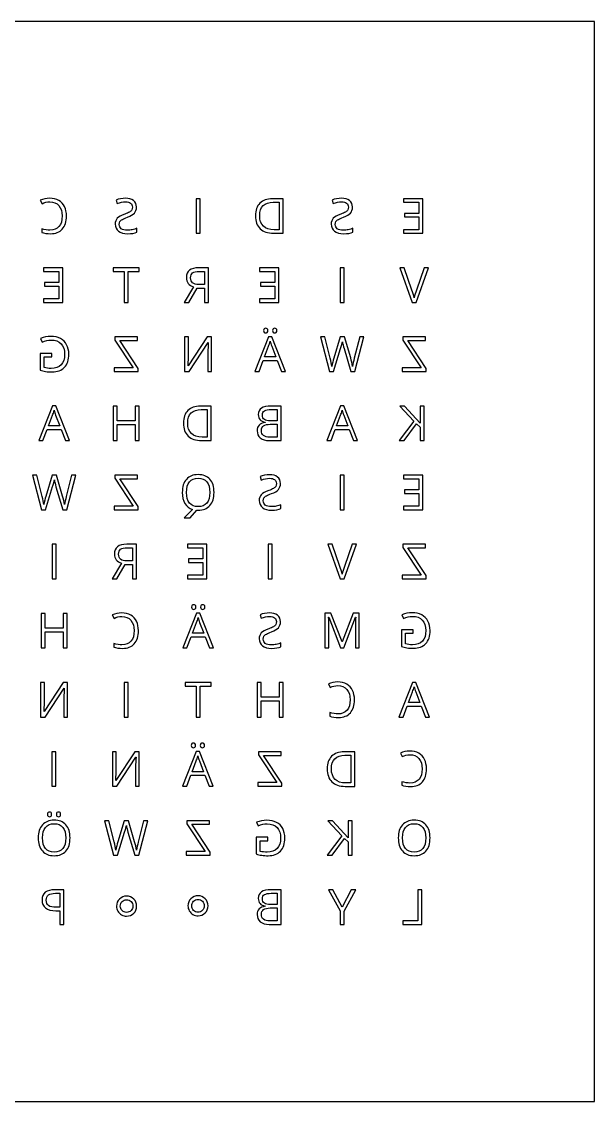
# Model space of a CAD drawing. Header units: millimetres. Extents: x 0 to 250, y 0 to 250.
# Drawn here: x 117.5 to 250, y 0 to 250 of the extents above; entities that cross this region are included whole.
import ezdxf

# ---------------------------------------------------------------- set-up
doc = ezdxf.new("R2010")
doc.units = ezdxf.units.MM
doc.layers.get('0').update_dxf_attribs({"linetype": 'CONTINUOUS'})

msp = doc.modelspace()

# ---------------------------------------------------------------- linework, layer by layer
at = {"color": 7}
for points in [[(250, 250), (0, 250), (0, 0), (250, 0)], [(124.010439, 208.271808)], [(158.781975, 200.995002), (158.781975, 208.988009), (157.852557, 208.988009), (157.852557, 200.995002)], [(205.858906, 200.995002), (210.314654, 200.995002), (210.314654, 208.988009), (205.858906, 208.988009), (205.858906, 208.162464), (209.385233, 208.162464), (209.385233, 205.587428), (206.072126, 205.587428), (206.072126, 204.767352), (209.385233, 204.767352), (209.385233, 201.826011), (205.858906, 201.826011)], [(171.582154, 205.068046)], [(172.566245, 205.035243)], [(139.123227, 203.121731)], [(189.103233, 203.121731)], [(122.558905, 184.995), (127.01465, 184.995), (127.01465, 192.988007), (122.558905, 192.988007), (122.558905, 192.162464), (126.085232, 192.162464), (126.085232, 189.587426), (122.772125, 189.587426), (122.772125, 188.76735), (126.085232, 188.76735), (126.085232, 185.826011), (122.558905, 185.826011)], [(141.198018, 184.995), (142.127438, 184.995), (142.127438, 192.162464), (144.658739, 192.162464), (144.658739, 192.988007), (138.666717, 192.988007), (138.666717, 192.162464), (141.198018, 192.162464)], [(172.538909, 184.995), (176.994653, 184.995), (176.994653, 192.988007), (172.538909, 192.988007), (172.538909, 192.162464), (176.065236, 192.162464), (176.065236, 189.587426), (172.752128, 189.587426), (172.752128, 188.76735), (176.065236, 188.76735), (176.065236, 185.826011), (172.538909, 185.826011)], [(192.101978, 184.995), (192.101978, 192.988007), (191.172558, 192.988007), (191.172558, 184.995)], [(174.449684, 178.458678)], [(176.532678, 178.458678)], [(138.91274, 168.995003), (144.40725, 168.995003), (144.40725, 169.722136), (140.164722, 176.151532), (144.276038, 176.151532), (144.276038, 176.98801), (139.033017, 176.98801), (139.033017, 176.260874), (143.275545, 169.836946), (138.91274, 169.836946)], [(172.399497, 168.995003), (173.394521, 171.537238), (176.598284, 171.537238), (177.582375, 168.995003), (178.522731, 168.995003), (175.362703, 177.020813), (174.580897, 177.020813), (171.437274, 168.995003)], [(205.552746, 168.995003), (211.047253, 168.995003), (211.047253, 169.722136), (206.804728, 176.151532), (210.916041, 176.151532), (210.916041, 176.98801), (205.673023, 176.98801), (205.673023, 176.260874), (209.915548, 169.836946), (205.552746, 169.836946)], [(122.419491, 152.994998), (123.414517, 155.537233), (126.61828, 155.537233), (127.602372, 152.994998), (128.542725, 152.994998), (125.3827, 161.020808), (124.600893, 161.020808), (121.45727, 152.994998)], [(138.622979, 152.994998), (139.5524, 152.994998), (139.5524, 156.756412), (143.762121, 156.756412), (143.762121, 152.994998), (144.691542, 152.994998), (144.691542, 160.988005), (143.762121, 160.988005), (143.762121, 157.587423), (139.5524, 157.587423), (139.5524, 160.988005), (138.622979, 160.988005)], [(189.059495, 152.994998), (190.054521, 155.537233), (193.258284, 155.537233), (194.242375, 152.994998), (195.182728, 152.994998), (192.022704, 161.020808), (191.240897, 161.020808), (188.097274, 152.994998)], [(204.863883, 152.994998), (205.957316, 152.994998), (208.87132, 156.871223), (209.707797, 156.127688), (209.707797, 152.994998), (210.637215, 152.994998), (210.637215, 160.988005), (209.707797, 160.988005), (209.707797, 157.024303), (206.083061, 160.988005), (204.984159, 160.988005), (208.198858, 157.516348)], [(154.922151, 157.068041)], [(155.906242, 157.035238)], [(138.91274, 136.995), (144.40725, 136.995), (144.40725, 137.722136), (140.164722, 144.15153), (144.276038, 144.15153), (144.276038, 144.988007), (139.033017, 144.988007), (139.033017, 144.260874), (143.275545, 137.836947), (138.91274, 137.836947)], [(192.101978, 136.995), (192.101978, 144.988007), (191.172558, 144.988007), (191.172558, 136.995)], [(205.858906, 136.995), (210.314654, 136.995), (210.314654, 144.988007), (205.858906, 144.988007), (205.858906, 144.162465), (209.385233, 144.162465), (209.385233, 141.587426), (206.072126, 141.587426), (206.072126, 140.76735), (209.385233, 140.76735), (209.385233, 137.826012), (205.858906, 137.826012)], [(154.643325, 141.002443)], [(161.012582, 141.002438)], [(172.443233, 139.121732)], [(125.461974, 120.995009), (125.461974, 128.988016), (124.532554, 128.988016), (124.532554, 120.995009)], [(155.878908, 120.995009), (160.334653, 120.995009), (160.334653, 128.988016), (155.878908, 128.988016), (155.878908, 128.162473), (159.405233, 128.162473), (159.405233, 125.587434), (156.092128, 125.587434), (156.092128, 124.767358), (159.405233, 124.767358), (159.405233, 121.82602), (155.878908, 121.82602)], [(175.441978, 120.995009), (175.441978, 128.988016), (174.512557, 128.988016), (174.512557, 120.995009)], [(205.552746, 120.995009), (211.047253, 120.995009), (211.047253, 121.722142), (206.804728, 128.151538), (210.916041, 128.151538), (210.916041, 128.988016), (205.673023, 128.988016), (205.673023, 128.260882), (209.915548, 121.836953), (205.552746, 121.836953)], [(121.960905, 104.99181), (122.890322, 104.99181), (122.890322, 108.753013), (127.100047, 108.753013), (127.100047, 104.99181), (128.029467, 104.99181), (128.029467, 112.984365), (127.100047, 112.984365), (127.100047, 109.583977), (122.890322, 109.583977), (122.890322, 112.984365), (121.960905, 112.984365)], [(155.737414, 104.99181), (156.732441, 107.533903), (159.936204, 107.533903), (160.920295, 104.99181), (161.860648, 104.99181), (158.700623, 113.017165), (157.918817, 113.017165), (154.775194, 104.99181)], [(157.787605, 114.454951)], [(159.870598, 114.454951)], [(140.668362, 112.268206)], [(172.441153, 107.11842)], [(142.121969, 88.995009), (142.121969, 96.988013), (141.192552, 96.988013), (141.192552, 88.995009)], [(157.858023, 88.995009), (158.787444, 88.995009), (158.787444, 96.162471), (161.318744, 96.162471), (161.318744, 96.988013), (155.326723, 96.988013), (155.326723, 96.162471), (157.858023, 96.162471)], [(171.942988, 88.995009), (172.872405, 88.995009), (172.872405, 92.756424), (177.08213, 92.756424), (177.08213, 88.995009), (178.011548, 88.995009), (178.011548, 96.988013), (177.08213, 96.988013), (177.08213, 93.587432), (172.872405, 93.587432), (172.872405, 96.988013), (171.942988, 96.988013)], [(190.650442, 96.271815)], [(205.719495, 88.995009), (206.714521, 91.537242), (209.918284, 91.537242), (210.902375, 88.995009), (211.842728, 88.995009), (208.682701, 97.020816), (207.900897, 97.020816), (204.757271, 88.995009)], [(125.389021, 72.961196), (125.389021, 80.953748), (124.459603, 80.953748), (124.459603, 72.961196)], [(155.666543, 72.961196), (156.66157, 75.503286), (159.865333, 75.503286), (160.849424, 72.961196), (161.789779, 72.961196), (158.629752, 80.986551), (157.847948, 80.986551), (154.704322, 72.961196)], [(157.716733, 82.424336)], [(159.799729, 82.424336)], [(172.159795, 72.961196), (177.654305, 72.961196), (177.654305, 73.688287), (173.41178, 80.117318), (177.523092, 80.117318), (177.523092, 80.953748), (172.280072, 80.953748), (172.280072, 80.226654), (176.5226, 73.803092), (172.159795, 73.803092)], [(207.310442, 80.271816)], [(188.172929, 77.011633)], [(189.157017, 76.978833)], [(124.42321, 66.458674)], [(126.506203, 66.458674)], [(155.572746, 56.994999), (161.067255, 56.994999), (161.067255, 57.722132), (156.824728, 64.151528), (160.936043, 64.151528), (160.936043, 64.988006), (155.693023, 64.988006), (155.693023, 64.260873), (159.93555, 57.836943), (155.572746, 57.836943)], [(188.203882, 56.994999), (189.297318, 56.994999), (192.21132, 60.871224), (193.047797, 60.12769), (193.047797, 56.994999), (193.977218, 56.994999), (193.977218, 64.988006), (193.047797, 64.988006), (193.047797, 61.024304), (189.423061, 64.988006), (188.324159, 64.988006), (191.538857, 61.51635)], [(121.323322, 61.002436)], [(127.692579, 61.002436)], [(204.623326, 61.002436)], [(210.992582, 61.002436)], [(191.642735, 44.991494), (189.510538, 48.987998), (188.504576, 48.987998), (191.172558, 44.094876), (191.172558, 40.994991), (192.112911, 40.994991), (192.112911, 44.051141), (194.775423, 48.987998), (193.758529, 48.987998)], [(210.1069, 40.994991), (210.1069, 48.987998), (209.177483, 48.987998), (209.177483, 41.836935), (205.651156, 41.836935), (205.651156, 40.994991)], [(122.203538, 46.658982)], [(143.228364, 45.211687)], [(144.085007, 45.211687)], [(159.747889, 45.280003)], [(160.604532, 45.280003)]]:
    msp.add_lwpolyline(points, close=True, dxfattribs=at)
for points in [[(121.801702, 208.643577), (122.195339, 207.845369)], [(139.325511, 208.665445), (139.615272, 207.856304)], [(175.74814, 200.995002), (177.962343, 200.995002), (177.962343, 208.988009), (175.51305, 208.988009)], [(175.682534, 208.184335), (177.032925, 208.184335), (177.032925, 201.798677), (175.90122, 201.798677)], [(189.305517, 208.665445), (189.595278, 207.856304)], [(122.113331, 202.011896), (122.113331, 201.197287)], [(144.153025, 201.251958), (144.153025, 202.148575)], [(194.133031, 201.251958), (194.133031, 202.148575)], [(159.7524, 188.319042), (159.7524, 184.995), (160.681818, 184.995), (160.681818, 192.988007), (158.489483, 192.988007)], [(205.968251, 192.988007), (204.967758, 192.988007), (207.848959, 184.995), (208.767445, 184.995), (211.632242, 192.988007), (210.64815, 192.988007), (208.81118, 187.816061)], [(207.794286, 187.848864), (205.968251, 192.988007)], [(158.544154, 192.1734), (159.7524, 192.1734), (159.7524, 189.117248)], [(157.221097, 188.586933), (155.05063, 184.995), (156.149532, 184.995), (158.084912, 188.319042), (159.7524, 188.319042)], [(159.7524, 189.117248), (158.478548, 189.117248)], [(121.864572, 176.632642), (122.225406, 175.812566)], [(156.067525, 172.40105), (156.067525, 176.98801), (155.198244, 176.98801), (155.198244, 168.995003)], [(155.198244, 168.995003), (156.258876, 168.995003), (160.627147, 175.703222), (160.670886, 175.703222)], [(160.583409, 173.538224), (160.583409, 168.995003), (161.441754, 168.995003), (161.441754, 176.98801), (160.39206, 176.98801), (156.034721, 170.307124), (155.990983, 170.307124)], [(188.851744, 172.062087), (187.594293, 176.98801), (186.610202, 176.98801), (188.747866, 168.995003)], [(193.608182, 172.127693), (192.175784, 176.98801), (191.191692, 176.98801), (189.688219, 172.083955)], [(192.066439, 174.314562), (193.630053, 168.995003), (194.548538, 168.995003), (196.675267, 176.98801), (195.691175, 176.98801), (194.428258, 172.051152)], [(124.461482, 173.182857), (121.744296, 173.182857), (121.744296, 169.295696)], [(122.673716, 169.891617), (122.673716, 172.351845), (124.461482, 172.351845), (124.461482, 173.182857)], [(173.684282, 172.373716), (174.6137, 174.850343)], [(175.3299, 174.850343), (176.270253, 172.373716), (173.684282, 172.373716)], [(188.747866, 168.995003), (189.666351, 168.995003), (191.279166, 174.347365)], [(159.088138, 152.994998), (161.302343, 152.994998), (161.302343, 160.988005), (158.85305, 160.988005)], [(159.022531, 160.18433), (160.372922, 160.18433), (160.372922, 153.798672), (159.241217, 153.798672)], [(174.720311, 152.994998), (177.508569, 152.994998), (177.508569, 160.988005)], [(175.212356, 160.18433), (176.579149, 160.18433), (176.579149, 157.565553)], [(177.508569, 160.988005), (175.250626, 160.988005)], [(123.704279, 156.373711), (124.633696, 158.850341)], [(125.349897, 158.850341), (126.29025, 156.373711), (123.704279, 156.373711)], [(176.579149, 157.565553), (175.048341, 157.565553)], [(190.344279, 156.373711), (191.2737, 158.850341)], [(191.989901, 158.850341), (192.930253, 156.373711), (190.344279, 156.373711)], [(173.79089, 157.237523), (173.79089, 157.182852)], [(176.579149, 156.77828), (176.579149, 153.787737), (174.911663, 153.787737)], [(174.988201, 156.77828), (176.579149, 156.77828)], [(122.21174, 140.062085), (120.954289, 144.988007), (119.970198, 144.988007), (122.107862, 136.995)], [(126.968179, 140.127691), (125.53578, 144.988007), (124.551689, 144.988007), (123.048218, 140.083953)], [(125.426436, 142.31456), (126.990049, 136.995), (127.908534, 136.995), (130.035263, 144.988007), (129.051172, 144.988007), (127.788255, 140.05115)], [(172.64552, 144.665446), (172.935278, 143.856302)], [(122.107862, 136.995), (123.026347, 136.995), (124.639163, 142.347363)], [(177.473033, 137.251959), (177.473033, 138.148576)], [(157.005144, 137.071542), (155.102568, 135.092424), (156.452962, 135.092424), (158.011103, 136.896591), (158.3118, 136.885664)], [(143.092395, 124.319051), (143.092395, 120.995009), (144.021813, 120.995009), (144.021813, 128.988016), (141.829478, 128.988016)], [(141.884149, 128.173406), (143.092395, 128.173406), (143.092395, 125.117257)], [(189.308251, 128.988016), (188.307758, 128.988016), (191.188959, 120.995009), (192.107444, 120.995009), (194.972242, 128.988016), (193.98815, 128.988016), (192.15118, 123.81607)], [(191.134288, 123.848873), (189.308251, 128.988016)], [(143.092395, 125.117257), (141.818543, 125.117257)], [(140.561092, 124.586942), (138.390625, 120.995009), (139.489527, 120.995009), (141.424906, 124.319051), (143.092395, 124.319051)], [(138.459625, 112.639951), (138.853262, 111.841791)], [(172.64344, 112.661819), (172.933199, 111.852726)], [(194.720414, 110.116691), (194.720414, 105.032508), (195.578759, 105.032508), (195.578759, 113.025063), (194.179164, 113.025063), (191.647863, 106.432024), (191.604127, 106.432024), (189.050954, 113.025063), (187.662291, 113.025063), (187.662291, 105.032508), (188.591709, 105.032508), (188.591709, 110.182292)], [(205.463756, 112.65912), (205.82459, 111.839092)], [(157.022202, 108.370333), (157.95162, 110.84682)], [(158.66782, 110.84682), (159.608173, 108.370333), (157.022202, 108.370333)], [(188.515173, 112.106628), (188.558908, 112.106628), (191.292496, 105.032508), (192.0415, 105.032508)], [(192.0415, 105.032508), (194.753219, 112.117563), (194.796955, 112.117563)], [(208.060663, 109.20953), (205.343477, 109.20953), (205.343477, 105.32259)], [(206.272895, 105.918476), (206.272895, 108.378567), (208.060663, 108.378567), (208.060663, 109.20953)], [(138.771254, 106.008649), (138.771254, 105.194087)], [(177.470954, 105.248752), (177.470954, 106.145319)], [(122.747521, 92.401057), (122.747521, 96.988013), (121.878241, 96.988013), (121.878241, 88.995009)], [(121.878241, 88.995009), (122.938873, 88.995009), (127.307144, 95.703229), (127.350882, 95.703229)], [(127.263406, 93.538228), (127.263406, 88.995009), (128.121754, 88.995009), (128.121754, 96.988013), (127.072057, 96.988013), (122.714718, 90.307128), (122.670983, 90.307128)], [(188.441706, 96.643582), (188.835342, 95.845376)], [(207.00428, 92.37372), (207.9337, 94.850349)], [(208.649898, 94.850349), (209.590254, 92.37372), (207.00428, 92.37372)], [(188.753335, 90.011901), (188.753335, 89.197294)], [(139.334573, 76.367053), (139.334573, 80.953748), (138.465293, 80.953748), (138.465293, 72.961196)], [(143.850455, 77.504158), (143.850455, 72.961196), (144.708806, 72.961196), (144.708806, 80.953748), (143.659106, 80.953748), (139.30177, 74.273243), (139.258032, 74.273243)], [(192.33891, 72.93882), (194.553115, 72.93882), (194.553115, 80.931372), (192.103825, 80.931372)], [(192.273309, 80.127745), (193.6237, 80.127745), (193.6237, 73.742449), (192.491995, 73.742449)], [(205.101703, 80.643582), (205.49534, 79.845376)], [(138.465293, 72.961196), (139.525923, 72.961196), (143.894196, 79.669034), (143.937932, 79.669034)], [(156.951331, 76.339716), (157.880749, 78.816205)], [(158.596949, 78.816205), (159.537305, 76.339716), (156.951331, 76.339716)], [(205.413332, 74.011901), (205.413332, 73.197294)], [(138.871738, 60.062083), (137.614287, 64.988006), (136.630196, 64.988006), (138.76786, 56.994999)], [(143.628176, 60.12769), (142.195778, 64.988006), (141.211686, 64.988006), (139.708213, 60.083951)], [(142.086433, 62.314558), (143.650047, 56.994999), (144.568532, 56.994999), (146.695261, 64.988006), (145.711169, 64.988006), (144.448252, 60.051148)], [(171.844578, 64.632639), (172.205412, 63.812563)], [(138.76786, 56.994999), (139.686345, 56.994999), (141.29916, 62.347361)], [(174.441485, 61.182853), (171.724299, 61.182853), (171.724299, 57.295693)], [(172.653719, 57.891616), (172.653719, 60.351842), (174.441485, 60.351842), (174.441485, 61.182853)], [(125.401835, 44.138614), (126.342188, 44.138614), (126.342188, 40.994991), (127.271608, 40.994991), (127.271608, 48.987998), (125.19955, 48.987998)], [(125.303426, 48.184324), (126.342188, 48.184324), (126.342188, 44.936823)], [(174.720311, 40.994991), (177.508569, 40.994991), (177.508569, 48.987998)], [(175.212356, 48.184324), (176.579149, 48.184324), (176.579149, 45.565547)], [(177.508569, 48.987998), (175.250626, 48.987998)], [(173.79089, 45.237516), (173.79089, 45.182845)], [(176.579149, 45.565547), (175.048341, 45.565547)], [(126.342188, 44.936823), (125.50571, 44.936823)], [(176.579149, 44.778274), (176.579149, 41.787731), (174.911663, 41.787731)], [(174.988201, 44.778274), (176.579149, 44.778274)]]:
    msp.add_lwpolyline(points, dxfattribs=at)
for points in [[(123.999506, 209.10282), (123.161205, 209.10282), (122.428604, 208.949739), (121.801702, 208.643577)], [(122.195339, 207.845369), (122.800372, 208.129662), (123.405405, 208.271808), (124.010439, 208.271808)], [(126.055162, 208.599839), (125.471996, 208.935159), (124.786777, 209.10282), (123.999506, 209.10282)], [(124.010439, 208.271808), (124.88883, 208.271808), (125.583162, 207.978403), (126.093432, 207.391593)], [(127.389152, 207.16744), (127.079346, 207.787052), (126.634683, 208.264518), (126.055162, 208.599839)], [(141.517849, 209.10282), (140.723286, 209.10282), (139.992507, 208.957028), (139.325511, 208.665445)], [(139.615272, 207.856304), (140.274978, 208.133307), (140.916459, 208.271808), (141.539717, 208.271808)], [(143.354819, 208.556101), (142.891931, 208.92058), (142.279607, 209.10282), (141.517849, 209.10282)], [(141.539717, 208.271808), (142.031762, 208.271808), (142.416287, 208.16611), (142.693289, 207.954713)], [(142.693289, 207.954713), (142.970294, 207.743315), (143.108796, 207.449909), (143.108796, 207.074497)], [(144.049149, 207.085433), (144.049149, 207.7014), (143.817706, 208.191623), (143.354819, 208.556101)], [(172.61545, 207.954713), (171.926586, 207.265849), (171.582154, 206.303627), (171.582154, 205.068046)], [(175.51305, 208.988009), (174.270181, 208.988009), (173.304314, 208.643577), (172.61545, 207.954713)], [(173.353518, 207.391593), (173.874721, 207.920087), (174.65106, 208.184335), (175.682534, 208.184335)], [(191.497855, 209.10282), (190.703292, 209.10282), (189.972513, 208.957028), (189.305517, 208.665445)], [(189.595278, 207.856304), (190.254983, 208.133307), (190.896465, 208.271808), (191.519723, 208.271808)], [(193.334825, 208.556101), (192.871937, 208.92058), (192.259613, 209.10282), (191.497855, 209.10282)], [(191.519723, 208.271808), (192.011768, 208.271808), (192.396293, 208.16611), (192.673295, 207.954713)], [(192.673295, 207.954713), (192.9503, 207.743315), (193.088802, 207.449909), (193.088802, 207.074497)], [(194.029155, 207.085433), (194.029155, 207.7014), (193.797712, 208.191623), (193.334825, 208.556101)], [(126.093432, 207.391593), (126.600056, 206.808428), (126.853368, 206.008399), (126.853368, 204.991504)], [(126.89164, 201.957223), (127.529476, 202.671601), (127.848394, 203.686674), (127.848394, 205.002439)], [(127.848394, 205.002439), (127.848394, 205.82616), (127.695314, 206.547827), (127.389152, 207.16744)], [(141.326497, 205.417944), (140.488196, 205.119072), (139.912321, 204.798331), (139.598871, 204.45572)], [(142.4418, 205.904523), (142.197601, 205.758731), (141.825833, 205.596538), (141.326497, 205.417944)], [(141.977091, 204.712678), (142.720627, 204.978747), (143.252765, 205.294021), (143.573505, 205.6585)], [(142.955714, 206.3911), (142.85366, 206.21615), (142.682356, 206.053958), (142.4418, 205.904523)], [(143.108796, 207.074497), (143.108796, 206.797495), (143.057769, 206.569695), (142.955714, 206.3911)], [(143.573505, 205.6585), (143.890601, 206.022978), (144.049149, 206.498622), (144.049149, 207.085433)], [(171.582154, 205.068046), (171.582154, 203.748634), (171.941165, 202.739029), (172.659186, 202.039231)], [(172.566245, 205.035243), (172.566245, 206.07765), (172.82867, 206.8631), (173.353518, 207.391593)], [(173.402723, 202.613284), (172.845071, 203.160001), (172.566245, 203.967321), (172.566245, 205.035243)], [(191.306503, 205.417944), (190.468202, 205.119072), (189.892327, 204.798331), (189.578877, 204.45572)], [(192.421806, 205.904523), (192.177607, 205.758731), (191.805839, 205.596538), (191.306503, 205.417944)], [(191.957097, 204.712678), (192.700633, 204.978747), (193.232771, 205.294021), (193.553511, 205.6585)], [(192.93572, 206.3911), (192.833666, 206.21615), (192.662362, 206.053958), (192.421806, 205.904523)], [(193.088802, 207.074497), (193.088802, 206.797495), (193.037775, 206.569695), (192.93572, 206.3911)], [(193.553511, 205.6585), (193.870607, 206.022978), (194.029155, 206.498622), (194.029155, 207.085433)], [(126.120768, 202.564079), (125.628723, 201.995493), (124.928925, 201.7112), (124.021374, 201.7112)], [(126.853368, 204.991504), (126.853368, 203.945453), (126.609168, 203.136311), (126.120768, 202.564079)], [(139.598871, 204.45572), (139.281775, 204.113111), (139.123227, 203.668448), (139.123227, 203.121731)], [(139.123227, 203.121731), (139.123227, 202.418288), (139.378361, 201.869749), (139.888629, 201.476113)], [(140.06358, 203.034257), (140.06358, 203.31126), (140.120074, 203.537236), (140.233061, 203.712186)], [(140.533758, 202.050166), (140.220306, 202.287077), (140.06358, 202.615108), (140.06358, 203.034257)], [(140.233061, 203.712186), (140.342405, 203.890781), (140.528289, 204.054796), (140.790713, 204.204231)], [(140.790713, 204.204231), (141.049493, 204.353668), (141.444953, 204.52315), (141.977091, 204.712678)], [(175.90122, 201.798677), (174.793207, 201.798677), (173.960375, 202.070212), (173.402723, 202.613284)], [(189.578877, 204.45572), (189.261781, 204.113111), (189.103233, 203.668448), (189.103233, 203.121731)], [(189.103233, 203.121731), (189.103233, 202.418288), (189.358367, 201.869749), (189.868635, 201.476113)], [(190.043586, 203.034257), (190.043586, 203.31126), (190.10008, 203.537236), (190.213067, 203.712186)], [(190.513764, 202.050166), (190.200312, 202.287077), (190.043586, 202.615108), (190.043586, 203.034257)], [(190.213067, 203.712186), (190.322411, 203.890781), (190.508295, 204.054796), (190.770719, 204.204231)], [(190.770719, 204.204231), (191.029499, 204.353668), (191.424959, 204.52315), (191.957097, 204.712678)], [(124.021374, 201.7112), (123.463722, 201.7112), (122.827708, 201.811432), (122.113331, 202.011896)], [(122.113331, 201.197287), (122.667337, 200.989534), (123.350733, 200.885658), (124.163521, 200.885658)], [(124.163521, 200.885658), (125.340785, 200.885658), (126.250158, 201.242846), (126.89164, 201.957223)], [(139.888629, 201.476113), (140.3989, 201.082476), (141.091408, 200.885658), (141.966156, 200.885658)], [(141.933353, 201.700268), (141.31374, 201.700268), (140.847208, 201.8169), (140.533758, 202.050166)], [(143.08146, 201.820544), (142.695113, 201.74036), (142.312411, 201.700268), (141.933353, 201.700268)], [(141.966156, 200.885658), (142.9138, 200.885658), (143.642756, 201.007758), (144.153025, 201.251958)], [(144.153025, 202.148575), (143.824994, 202.010073), (143.467806, 201.900729), (143.08146, 201.820544)], [(172.659186, 202.039231), (173.373564, 201.343078), (174.403216, 200.995002), (175.74814, 200.995002)], [(189.868635, 201.476113), (190.378906, 201.082476), (191.071414, 200.885658), (191.946162, 200.885658)], [(191.913359, 201.700268), (191.293746, 201.700268), (190.827214, 201.8169), (190.513764, 202.050166)], [(193.061466, 201.820544), (192.675119, 201.74036), (192.292417, 201.700268), (191.913359, 201.700268)], [(191.946162, 200.885658), (192.893806, 200.885658), (193.622762, 201.007758), (194.133031, 201.251958)], [(194.133031, 202.148575), (193.805, 202.010073), (193.447812, 201.900729), (193.061466, 201.820544)], [(158.489483, 192.988007), (157.509036, 192.988007), (156.785546, 192.800301), (156.319014, 192.424889)], [(156.319014, 192.424889), (155.848837, 192.049477), (155.613748, 191.484536), (155.613748, 190.730066)], [(155.613748, 190.730066), (155.613748, 189.673078), (156.149531, 188.958701), (157.221097, 188.586933)], [(156.575972, 190.680861), (156.575972, 191.209354), (156.732698, 191.590233), (157.046149, 191.823499)], [(157.035214, 189.505418), (156.729053, 189.767842), (156.575972, 190.159657), (156.575972, 190.680861)], [(157.046149, 191.823499), (157.355955, 192.056766), (157.85529, 192.1734), (158.544154, 192.1734)], [(158.478548, 189.117248), (157.822487, 189.117248), (157.341376, 189.246638), (157.035214, 189.505418)], [(208.308202, 186.082969), (208.17699, 186.673424), (208.005684, 187.262056), (207.794286, 187.848864)], [(208.81118, 187.816061), (208.599783, 187.221962), (208.432124, 186.644265), (208.308202, 186.082969)], [(173.607741, 178.868716), (173.505687, 178.784887), (173.454661, 178.648207), (173.454661, 178.458678)], [(173.454661, 178.458678), (173.454661, 178.27644), (173.505687, 178.13976), (173.607741, 178.048639)], [(173.957639, 178.994461), (173.822782, 178.994461), (173.70615, 178.952546), (173.607741, 178.868716)], [(173.607741, 178.048639), (173.70615, 177.961165), (173.822782, 177.917427), (173.957639, 177.917427)], [(174.30754, 178.868716), (174.209131, 178.952546), (174.092497, 178.994461), (173.957639, 178.994461)], [(173.957639, 177.917427), (174.092497, 177.917427), (174.209131, 177.961165), (174.30754, 178.048639)], [(174.449684, 178.458678), (174.449684, 178.648207), (174.402303, 178.784887), (174.30754, 178.868716)], [(174.30754, 178.048639), (174.402303, 178.13976), (174.449684, 178.27644), (174.449684, 178.458678)], [(175.685267, 178.868716), (175.583212, 178.784887), (175.532185, 178.648207), (175.532185, 178.458678)], [(175.532185, 178.458678), (175.532185, 178.27644), (175.583212, 178.13976), (175.685267, 178.048639)], [(176.040632, 178.994461), (175.902131, 178.994461), (175.783677, 178.952546), (175.685267, 178.868716)], [(175.685267, 178.048639), (175.783677, 177.961165), (175.902131, 177.917427), (176.040632, 177.917427)], [(176.390533, 178.868716), (176.292124, 178.952546), (176.17549, 178.994461), (176.040632, 178.994461)], [(176.040632, 177.917427), (176.17549, 177.917427), (176.292124, 177.961165), (176.390533, 178.048639)], [(176.532678, 178.458678), (176.532678, 178.648207), (176.485296, 178.784887), (176.390533, 178.868716)], [(176.390533, 178.048639), (176.485296, 178.13976), (176.532678, 178.27644), (176.532678, 178.458678)], [(124.248262, 177.10282), (123.395383, 177.10282), (122.60082, 176.946094), (121.864572, 176.632642)], [(122.225406, 175.812566), (122.947073, 176.118728), (123.641404, 176.271809), (124.308399, 176.271809)], [(126.451532, 176.605306), (125.82463, 176.936982), (125.090207, 177.10282), (124.248262, 177.10282)], [(124.308399, 176.271809), (125.281556, 176.271809), (126.041493, 175.982049), (126.58821, 175.402528)], [(127.894866, 175.172907), (127.559545, 175.799809), (127.078434, 176.277275), (126.451532, 176.605306)], [(126.58821, 175.402528), (127.134928, 174.823008), (127.408286, 174.019333), (127.408286, 172.991505)], [(128.392378, 172.991505), (128.392378, 173.822515), (128.22654, 174.549649), (127.894866, 175.172907)], [(160.670886, 175.703222), (160.612568, 174.915949), (160.583409, 174.194283), (160.583409, 173.538224)], [(174.6137, 174.850343), (174.733977, 175.163795), (174.8579, 175.54832), (174.985468, 176.003918)], [(174.985468, 176.003918), (175.065653, 175.654019), (175.180464, 175.269494), (175.3299, 174.850343)], [(191.279166, 174.347365), (191.355707, 174.584274), (191.441359, 174.883146), (191.536124, 175.243979)], [(191.536124, 175.243979), (191.630889, 175.604813), (191.680094, 175.821678), (191.683738, 175.894574)], [(191.683738, 175.894574), (191.763923, 175.413463), (191.89149, 174.886792), (192.066439, 174.314562)], [(127.408286, 172.991505), (127.408286, 171.91265), (127.145862, 171.094397), (126.621013, 170.536746)], [(127.38095, 169.962692), (128.055235, 170.684359), (128.392378, 171.693963), (128.392378, 172.991505)], [(126.621013, 170.536746), (126.092521, 169.979094), (125.318005, 169.700268), (124.297466, 169.700268)], [(155.990983, 170.307124), (155.998268, 170.405533), (156.01467, 170.720807), (156.040188, 171.252944)], [(156.040188, 171.252944), (156.065702, 171.788727), (156.074815, 172.171429), (156.067525, 172.40105)], [(189.24538, 170.170443), (189.176128, 170.688003), (189.044916, 171.318551), (188.851744, 172.062087)], [(189.688219, 172.083955), (189.513269, 171.519013), (189.365656, 170.881176), (189.24538, 170.170443)], [(194.045557, 170.170443), (193.947148, 170.837438), (193.801356, 171.489855), (193.608182, 172.127693)], [(194.428258, 172.051152), (194.253309, 171.358644), (194.125742, 170.731741), (194.045557, 170.170443)], [(121.744296, 169.295696), (122.167091, 169.16084), (122.597175, 169.058786), (123.034549, 168.989534)], [(124.297466, 169.700268), (123.743459, 169.700268), (123.202209, 169.764051), (122.673716, 169.891617)], [(123.034549, 168.989534), (123.471923, 168.920283), (123.978547, 168.885658), (124.554422, 168.885658)], [(124.554422, 168.885658), (125.76449, 168.885658), (126.706666, 169.24467), (127.38095, 169.962692)], [(124.633696, 158.850341), (124.753974, 159.163791), (124.877897, 159.548315), (125.005465, 160.003913)], [(125.005465, 160.003913), (125.08565, 159.654014), (125.20046, 159.26949), (125.349897, 158.850341)], [(158.85305, 160.988005), (157.610179, 160.988005), (156.644311, 160.643573), (155.955447, 159.954709)], [(156.693515, 159.391591), (157.21472, 159.920084), (157.991059, 160.18433), (159.022531, 160.18433)], [(172.948947, 160.51236), (172.475125, 160.195264), (172.238215, 159.694106), (172.238215, 159.008887)], [(175.250626, 160.988005), (174.189994, 160.988005), (173.422768, 160.829456), (172.948947, 160.51236)], [(173.681549, 159.883636), (174.002289, 160.084099), (174.512558, 160.18433), (175.212356, 160.18433)], [(191.2737, 158.850341), (191.393978, 159.163791), (191.517901, 159.548315), (191.645469, 160.003913)], [(191.645469, 160.003913), (191.725653, 159.654014), (191.840464, 159.26949), (191.989901, 158.850341)], [(155.955447, 159.954709), (155.266583, 159.265845), (154.922151, 158.303622), (154.922151, 157.068041)], [(155.906242, 157.035238), (155.906242, 158.077645), (156.168667, 158.863096), (156.693515, 159.391591)], [(172.238215, 159.008887), (172.238215, 158.535066), (172.371249, 158.143252), (172.637318, 157.833446)], [(172.637318, 157.833446), (172.899742, 157.527285), (173.284266, 157.328643), (173.79089, 157.237523)], [(173.200436, 158.915947), (173.200436, 159.364255), (173.360807, 159.686818), (173.681549, 159.883636)], [(173.632344, 157.871716), (173.344405, 158.079468), (173.200436, 158.427545), (173.200436, 158.915947)], [(175.048341, 157.565553), (174.39228, 157.565553), (173.920281, 157.667607), (173.632344, 157.871716)], [(154.922151, 157.068041), (154.922151, 155.748631), (155.281163, 154.739027), (155.999185, 154.039229)], [(156.74272, 154.613282), (156.185068, 155.159999), (155.906242, 155.967318), (155.906242, 157.035238)], [(173.79089, 157.182852), (172.577178, 156.975099), (171.970322, 156.337263), (171.970322, 155.269343)], [(171.970322, 155.269343), (171.970322, 154.554964), (172.2127, 153.997312), (172.697458, 153.596388)], [(172.965348, 155.334949), (172.965348, 155.830639), (173.133008, 156.195116), (173.468329, 156.428382)], [(173.457394, 154.159506), (173.129363, 154.410996), (172.965348, 154.80281), (172.965348, 155.334949)], [(173.468329, 156.428382), (173.800004, 156.661647), (174.306628, 156.77828), (174.988201, 156.77828)], [(155.999185, 154.039229), (156.713562, 153.343075), (157.743213, 152.994998), (159.088138, 152.994998)], [(159.241217, 153.798672), (158.133204, 153.798672), (157.300372, 154.070209), (156.74272, 154.613282)], [(172.697458, 153.596388), (173.178569, 153.195461), (173.852853, 152.994998), (174.720311, 152.994998)], [(174.911663, 153.787737), (174.266536, 153.787737), (173.78178, 153.91166), (173.457394, 154.159506)], [(158.300864, 145.113759), (157.152758, 145.113759), (156.256142, 144.74928), (155.611015, 144.020323)], [(161.034452, 144.036725), (160.39297, 144.754747), (159.481774, 145.113759), (158.300864, 145.113759)], [(174.837855, 145.102818), (174.043291, 145.102818), (173.312513, 144.957027), (172.64552, 144.665446)], [(176.674825, 144.556102), (176.211938, 144.920579), (175.599615, 145.102818), (174.837855, 145.102818)], [(124.639163, 142.347363), (124.715703, 142.584274), (124.801356, 142.883146), (124.896121, 143.24398)], [(124.896121, 143.24398), (124.990886, 143.604813), (125.04009, 143.821678), (125.043734, 143.894574)], [(125.043734, 143.894574), (125.123919, 143.413463), (125.251486, 142.886792), (125.426436, 142.31456)], [(155.611015, 144.020323), (154.965889, 143.291368), (154.643325, 142.285408), (154.643325, 141.002443)], [(155.627417, 141.002438), (155.627417, 142.07765), (155.853394, 142.892259), (156.305348, 143.446264)], [(156.305348, 143.446264), (156.753656, 144.003916), (157.418828, 144.282742), (158.300864, 144.282742)], [(158.300864, 144.282742), (159.186547, 144.282742), (159.860831, 144.002094), (160.323718, 143.440798)], [(160.323718, 143.440798), (160.78296, 142.883146), (161.012582, 142.07036), (161.012582, 141.002438)], [(161.996673, 141.013378), (161.996673, 142.314566), (161.675933, 143.322348), (161.034452, 144.036725)], [(172.935278, 143.856302), (173.594983, 144.133307), (174.236465, 144.271809), (174.859722, 144.271809)], [(174.859722, 144.271809), (175.351768, 144.271809), (175.736293, 144.16611), (176.013298, 143.954712)], [(176.013298, 143.954712), (176.290301, 143.743315), (176.428802, 143.44991), (176.428802, 143.074498)], [(176.428802, 143.074498), (176.428802, 142.797494), (176.377776, 142.569695), (176.275722, 142.391101)], [(177.369155, 143.085431), (177.369155, 143.7014), (177.137712, 144.191624), (176.674825, 144.556102)], [(176.893511, 141.658499), (177.210607, 142.022978), (177.369155, 142.498622), (177.369155, 143.085431)], [(122.605377, 138.170444), (122.536125, 138.688002), (122.404912, 139.318549), (122.21174, 140.062085)], [(123.048218, 140.083953), (122.873268, 139.519013), (122.725654, 138.881176), (122.605377, 138.170444)], [(127.405553, 138.170444), (127.307144, 138.837439), (127.161353, 139.489855), (126.968179, 140.127691)], [(127.788255, 140.05115), (127.613305, 139.358642), (127.485738, 138.73174), (127.405553, 138.170444)], [(154.643325, 141.002438), (154.643325, 139.978255), (154.849256, 139.127199), (155.261117, 138.44927)], [(156.305348, 138.536743), (155.853394, 139.094395), (155.627417, 139.916293), (155.627417, 141.002438)], [(161.012582, 141.002438), (161.012582, 139.919937), (160.78296, 139.098039), (160.323718, 138.536743)], [(161.039918, 137.962695), (161.677755, 138.684362), (161.996673, 139.701257), (161.996673, 141.013378)], [(172.918877, 140.455721), (172.601781, 140.113112), (172.443233, 139.668449), (172.443233, 139.121732)], [(174.646503, 141.417945), (173.808204, 141.119071), (173.232329, 140.79833), (172.918877, 140.455721)], [(173.55307, 139.712187), (173.662413, 139.89078), (173.848297, 140.054796), (174.110721, 140.204232)], [(174.110721, 140.204232), (174.3695, 140.353667), (174.764958, 140.52315), (175.297097, 140.712679)], [(175.761806, 141.904521), (175.517606, 141.758731), (175.145838, 141.596539), (174.646503, 141.417945)], [(175.297097, 140.712679), (176.040633, 140.978748), (176.572771, 141.294021), (176.893511, 141.658499)], [(176.275722, 142.391101), (176.173667, 142.216151), (176.002362, 142.053958), (175.761806, 141.904521)], [(155.261117, 138.44927), (155.672978, 137.77134), (156.25432, 137.312097), (157.005144, 137.071542)], [(158.3118, 137.700266), (157.426118, 137.700266), (156.7573, 137.979092), (156.305348, 138.536743)], [(160.323718, 138.536743), (159.860831, 137.979092), (159.190192, 137.700266), (158.3118, 137.700266)], [(158.3118, 136.885664), (159.489063, 136.885664), (160.398436, 137.244675), (161.039918, 137.962695)], [(172.443233, 139.121732), (172.443233, 138.418289), (172.698368, 137.86975), (173.208638, 137.476114)], [(173.383586, 139.034255), (173.383586, 139.31126), (173.44008, 139.537237), (173.55307, 139.712187)], [(173.853763, 138.050167), (173.540312, 138.287076), (173.383586, 138.615106), (173.383586, 139.034255)], [(175.253359, 137.700266), (174.633747, 137.700266), (174.167215, 137.816899), (173.853763, 138.050167)], [(176.401465, 137.820545), (176.015119, 137.740359), (175.632417, 137.700266), (175.253359, 137.700266)], [(177.473033, 138.148576), (177.145003, 138.010074), (176.787814, 137.90073), (176.401465, 137.820545)], [(173.208638, 137.476114), (173.718906, 137.082477), (174.411414, 136.885659), (175.286162, 136.885659)], [(175.286162, 136.885659), (176.233806, 136.885659), (176.962763, 137.007759), (177.473033, 137.251959)], [(139.659008, 128.424898), (139.188831, 128.049484), (138.953743, 127.484542), (138.953743, 126.730072)], [(141.829478, 128.988016), (140.849031, 128.988016), (140.125541, 128.80031), (139.659008, 128.424898)], [(139.915966, 126.680867), (139.915966, 127.209362), (140.072692, 127.590242), (140.386144, 127.823508)], [(140.386144, 127.823508), (140.69595, 128.056773), (141.195285, 128.173406), (141.884149, 128.173406)], [(138.953743, 126.730072), (138.953743, 125.673086), (139.489526, 124.95871), (140.561092, 124.586942)], [(140.375209, 125.505427), (140.069047, 125.767851), (139.915966, 126.159665), (139.915966, 126.680867)], [(141.818543, 125.117257), (141.162482, 125.117257), (140.68137, 125.246647), (140.375209, 125.505427)], [(191.648202, 122.082975), (191.51699, 122.67343), (191.345685, 123.262063), (191.134288, 123.848873)], [(192.15118, 123.81607), (191.939783, 123.221971), (191.772124, 122.644273), (191.648202, 122.082975)], [(140.657429, 113.099167), (139.819129, 113.099167), (139.086527, 112.946095), (138.459625, 112.639951)], [(142.713086, 112.596218), (142.129921, 112.931518), (141.444702, 113.099167), (140.657429, 113.099167)], [(144.047078, 111.163899), (143.73727, 111.783477), (143.292606, 112.260917), (142.713086, 112.596218)], [(156.945661, 114.864965), (156.843606, 114.781141), (156.792578, 114.64447), (156.792578, 114.454951)], [(156.792578, 114.454951), (156.792578, 114.272723), (156.843606, 114.136052), (156.945661, 114.044936)], [(157.295559, 114.990703), (157.160703, 114.990703), (157.04407, 114.94879), (156.945661, 114.864965)], [(156.945661, 114.044936), (157.04407, 113.957465), (157.160703, 113.913729), (157.295559, 113.913729)], [(157.64546, 114.864965), (157.547051, 114.94879), (157.430417, 114.990703), (157.295559, 114.990703)], [(157.295559, 113.913729), (157.430417, 113.913729), (157.547051, 113.957465), (157.64546, 114.044936)], [(157.787605, 114.454951), (157.787605, 114.64447), (157.740223, 114.781141), (157.64546, 114.864965)], [(157.64546, 114.044936), (157.740223, 114.136052), (157.787605, 114.272723), (157.787605, 114.454951)], [(159.023188, 114.864965), (158.921132, 114.781141), (158.870105, 114.64447), (158.870105, 114.454951)], [(158.870105, 114.454951), (158.870105, 114.272723), (158.921132, 114.136052), (159.023188, 114.044936)], [(159.378552, 114.990703), (159.240052, 114.990703), (159.121597, 114.94879), (159.023188, 114.864965)], [(159.023188, 114.044936), (159.121597, 113.957465), (159.240052, 113.913729), (159.378552, 113.913729)], [(159.728453, 114.864965), (159.630044, 114.94879), (159.51341, 114.990703), (159.378552, 114.990703)], [(159.378552, 113.913729), (159.51341, 113.913729), (159.630044, 113.957465), (159.728453, 114.044936)], [(159.870598, 114.454951), (159.870598, 114.64447), (159.823216, 114.781141), (159.728453, 114.864965)], [(159.728453, 114.044936), (159.823216, 114.136052), (159.870598, 114.272723), (159.870598, 114.454951)], [(174.835775, 113.099167), (174.041214, 113.099167), (173.310435, 112.953385), (172.64344, 112.661819)], [(176.672745, 112.552483), (176.209859, 112.916939), (175.597535, 113.099167), (174.835775, 113.099167)], [(177.367076, 111.081897), (177.367076, 111.697829), (177.135632, 112.188024), (176.672745, 112.552483)], [(207.847441, 113.129269), (206.994563, 113.129269), (206.200002, 112.972553), (205.463756, 112.65912)], [(210.050713, 112.631784), (209.423811, 112.96344), (208.689387, 113.129269), (207.847441, 113.129269)], [(211.494045, 111.199467), (211.158726, 111.826335), (210.677615, 112.303774), (210.050713, 112.631784)], [(138.853262, 111.841791), (139.458297, 112.126068), (140.06333, 112.268206), (140.668362, 112.268206)], [(140.668362, 112.268206), (141.546754, 112.268206), (142.241086, 111.974817), (142.751358, 111.388038)], [(142.751358, 111.388038), (143.257982, 110.804909), (143.511294, 110.004925), (143.511294, 108.988087)], [(144.506318, 108.999023), (144.506318, 109.822697), (144.353238, 110.544322), (144.047078, 111.163899)], [(157.95162, 110.84682), (158.071898, 111.160254), (158.195821, 111.544757), (158.323388, 112.000329)], [(158.323388, 112.000329), (158.403573, 111.650451), (158.518384, 111.265948), (158.66782, 110.84682)], [(172.933199, 111.852726), (173.592905, 112.129713), (174.234388, 112.268206), (174.857645, 112.268206)], [(174.857645, 112.268206), (175.349689, 112.268206), (175.734214, 112.162513), (176.011218, 111.951127)], [(176.273643, 110.387604), (176.171589, 110.212665), (176.000285, 110.050481), (175.759729, 109.901053)], [(176.011218, 111.951127), (176.288221, 111.739743), (176.426723, 111.446355), (176.426723, 111.070964)], [(176.426723, 111.070964), (176.426723, 110.793975), (176.375696, 110.566188), (176.273643, 110.387604)], [(176.891434, 109.655046), (177.208528, 110.019503), (177.367076, 110.49512), (177.367076, 111.081897)], [(188.591709, 110.182292), (188.591709, 110.772715), (188.566197, 111.41416), (188.515173, 112.106628)], [(194.796955, 112.117563), (194.745927, 111.556297), (194.720414, 110.88934), (194.720414, 110.116691)], [(205.82459, 111.839092), (206.546255, 112.145236), (207.240585, 112.298308), (207.90758, 112.298308)], [(207.90758, 112.298308), (208.880739, 112.298308), (209.640676, 112.008564), (210.187392, 111.429075)], [(210.187392, 111.429075), (210.734109, 110.849586), (211.007468, 110.045958), (211.007468, 109.018189)], [(211.991559, 109.018189), (211.991559, 109.849152), (211.825721, 110.576244), (211.494045, 111.199467)], [(143.511294, 108.988087), (143.511294, 107.942094), (143.267093, 107.132998), (142.778692, 106.5608)], [(143.549563, 105.953981), (144.187399, 106.668317), (144.506318, 107.683331), (144.506318, 108.999023)], [(172.916797, 108.452335), (172.599701, 108.109744), (172.441153, 107.665105), (172.441153, 107.11842)], [(174.644426, 109.414503), (173.806125, 109.115647), (173.230249, 108.794925), (172.916797, 108.452335)], [(173.381509, 107.030951), (173.381509, 107.30794), (173.438002, 107.533904), (173.55099, 107.708843)], [(173.55099, 107.708843), (173.660334, 107.887426), (173.846217, 108.051432), (174.108642, 108.200862)], [(174.108642, 108.200862), (174.367422, 108.350288), (174.762881, 108.51976), (175.295018, 108.709277)], [(175.759729, 109.901053), (175.515528, 109.755271), (175.14376, 109.593088), (174.644426, 109.414503)], [(175.295018, 108.709277), (176.038553, 108.975332), (176.570692, 109.290588), (176.891434, 109.655046)], [(211.007468, 109.018189), (211.007468, 107.939395), (210.745044, 107.121187), (210.220195, 106.563567)], [(210.980134, 105.989546), (211.654417, 106.711172), (211.991559, 107.72072), (211.991559, 109.018189)], [(140.679297, 105.707968), (140.121645, 105.707968), (139.485631, 105.808195), (138.771254, 106.008649)], [(138.771254, 105.194087), (139.325262, 104.986345), (140.008659, 104.882474), (140.821444, 104.882474)], [(142.778692, 106.5608), (142.286646, 105.992246), (141.586848, 105.707968), (140.679297, 105.707968)], [(140.821444, 104.882474), (141.998708, 104.882474), (142.908081, 105.239643), (143.549563, 105.953981)], [(172.441153, 107.11842), (172.441153, 106.415018), (172.696288, 105.86651), (173.206558, 105.472897)], [(173.206558, 105.472897), (173.716828, 105.079281), (174.409337, 104.882474), (175.284085, 104.882474)], [(173.851684, 106.046916), (173.538234, 106.283813), (173.381509, 106.611825), (173.381509, 107.030951)], [(175.251282, 105.697038), (174.631668, 105.697038), (174.165136, 105.813664), (173.851684, 106.046916)], [(176.399388, 105.817307), (176.01304, 105.737128), (175.630338, 105.697038), (175.251282, 105.697038)], [(175.284085, 104.882474), (176.231727, 104.882474), (176.960683, 105.004567), (177.470954, 105.248752)], [(177.470954, 106.145319), (177.142923, 106.006826), (176.785735, 105.897489), (176.399388, 105.817307)], [(205.343477, 105.32259), (205.766272, 105.18774), (206.196356, 105.085692), (206.633728, 105.016445)], [(207.896648, 105.727137), (207.34264, 105.727137), (206.801389, 105.790917), (206.272895, 105.918476)], [(206.633728, 105.016445), (207.071102, 104.947199), (207.577728, 104.912575), (208.153606, 104.912575)], [(210.220195, 106.563567), (209.691702, 106.005947), (208.917186, 105.727137), (207.896648, 105.727137)], [(208.153606, 104.912575), (209.363672, 104.912575), (210.305848, 105.271566), (210.980134, 105.989546)], [(127.350882, 95.703229), (127.292565, 94.915956), (127.263406, 94.194289), (127.263406, 93.538228)], [(190.639507, 97.102824), (189.801208, 97.102824), (189.068608, 96.949743), (188.441706, 96.643582)], [(188.835342, 95.845376), (189.440376, 96.129669), (190.045409, 96.271815), (190.650442, 96.271815)], [(192.695166, 96.599846), (192.112, 96.935165), (191.42678, 97.102824), (190.639507, 97.102824)], [(190.650442, 96.271815), (191.528834, 96.271815), (192.223165, 95.97841), (192.733435, 95.3916)], [(194.029155, 95.167447), (193.719349, 95.787059), (193.274686, 96.264525), (192.695166, 96.599846)], [(192.733435, 95.3916), (193.240059, 94.808435), (193.493371, 94.008406), (193.493371, 92.991511)], [(194.488398, 93.002447), (194.488398, 93.826167), (194.335317, 94.547834), (194.029155, 95.167447)], [(207.9337, 94.850349), (208.053978, 95.163801), (208.1779, 95.548326), (208.305466, 96.003922)], [(208.305466, 96.003922), (208.385653, 95.654023), (208.500463, 95.269499), (208.649898, 94.850349)], [(193.493371, 92.991511), (193.493371, 91.945458), (193.249172, 91.136316), (192.760772, 90.564086)], [(193.531643, 89.95723), (194.16948, 90.671607), (194.488398, 91.686679), (194.488398, 93.002447)], [(122.670983, 90.307128), (122.678268, 90.405537), (122.694669, 90.720811), (122.720187, 91.25295)], [(122.720187, 91.25295), (122.7457, 91.788733), (122.754812, 92.171435), (122.747521, 92.401057)], [(190.661377, 89.711207), (190.103726, 89.711207), (189.467711, 89.811438), (188.753335, 90.011901)], [(192.760772, 90.564086), (192.268726, 89.9955), (191.568928, 89.711207), (190.661377, 89.711207)], [(188.753335, 89.197294), (189.30734, 88.989541), (189.990736, 88.885665), (190.803522, 88.885665)], [(190.803522, 88.885665), (191.980787, 88.885665), (192.890161, 89.242853), (193.531643, 89.95723)], [(156.874789, 82.834348), (156.772736, 82.750524), (156.721709, 82.613854), (156.721709, 82.424336)], [(157.224688, 82.960088), (157.089831, 82.960088), (156.973199, 82.918175), (156.874789, 82.834348)], [(157.574589, 82.834348), (157.476179, 82.918175), (157.359546, 82.960088), (157.224688, 82.960088)], [(157.716733, 82.424336), (157.716733, 82.613854), (157.669352, 82.750524), (157.574589, 82.834348)], [(158.952314, 82.834348), (158.850262, 82.750524), (158.799236, 82.613854), (158.799236, 82.424336)], [(159.307681, 82.960088), (159.16918, 82.960088), (159.050725, 82.918175), (158.952314, 82.834348)], [(159.657582, 82.834348), (159.559171, 82.918175), (159.442537, 82.960088), (159.307681, 82.960088)], [(159.799729, 82.424336), (159.799729, 82.613854), (159.752347, 82.750524), (159.657582, 82.834348)], [(156.721709, 82.424336), (156.721709, 82.242107), (156.772736, 82.105435), (156.874789, 82.014319)], [(156.874789, 82.014319), (156.973199, 81.926852), (157.089831, 81.883118), (157.224688, 81.883118)], [(157.224688, 81.883118), (157.359546, 81.883118), (157.476179, 81.926852), (157.574589, 82.014319)], [(157.574589, 82.014319), (157.669352, 82.105435), (157.716733, 82.242107), (157.716733, 82.424336)], [(158.799236, 82.424336), (158.799236, 82.242107), (158.850262, 82.105435), (158.952314, 82.014319)], [(158.952314, 82.014319), (159.050725, 81.926852), (159.16918, 81.883118), (159.307681, 81.883118)], [(159.307681, 81.883118), (159.442537, 81.883118), (159.559171, 81.926852), (159.657582, 82.014319)], [(159.657582, 82.014319), (159.752347, 82.105435), (159.799729, 82.242107), (159.799729, 82.424336)], [(192.103825, 80.931372), (190.860955, 80.931372), (189.895088, 80.58696), (189.206225, 79.898137)], [(189.944293, 79.33505), (190.465496, 79.863513), (191.241834, 80.127745), (192.273309, 80.127745)], [(207.299507, 81.102824), (206.461208, 81.102824), (205.728607, 80.949743), (205.101703, 80.643582)], [(205.49534, 79.845376), (206.100375, 80.129669), (206.705409, 80.271816), (207.310442, 80.271816)], [(209.355163, 80.599846), (208.771999, 80.935165), (208.08678, 81.102824), (207.299507, 81.102824)], [(207.310442, 80.271816), (208.188834, 80.271816), (208.883165, 79.97841), (209.393435, 79.3916)], [(210.689156, 79.167445), (210.379348, 79.787058), (209.934684, 80.264526), (209.355163, 80.599846)], [(143.937932, 79.669034), (143.879614, 78.881807), (143.850455, 78.160181), (143.850455, 77.504158)], [(157.880749, 78.816205), (158.001026, 79.129638), (158.124949, 79.514141), (158.252517, 79.969714)], [(158.252517, 79.969714), (158.332702, 79.619835), (158.447512, 79.235332), (158.596949, 78.816205)], [(189.206225, 79.898137), (188.517361, 79.209312), (188.172929, 78.247144), (188.172929, 77.011633)], [(189.157017, 76.978833), (189.157017, 78.02118), (189.419443, 78.806586), (189.944293, 79.33505)], [(209.393435, 79.3916), (209.90006, 78.808435), (210.153372, 78.008406), (210.153372, 76.991512)], [(211.148398, 77.002444), (211.148398, 77.826166), (210.995317, 78.547833), (210.689156, 79.167445)], [(139.258032, 74.273243), (139.265317, 74.371647), (139.281718, 74.686903), (139.307237, 75.21901)], [(139.307237, 75.21901), (139.33275, 75.754761), (139.341862, 76.137442), (139.334573, 76.367053)], [(188.172929, 77.011633), (188.172929, 75.692297), (188.531939, 74.682749), (189.24996, 73.98299)], [(189.993495, 74.557012), (189.435843, 75.103697), (189.157017, 75.910971), (189.157017, 76.978833)], [(210.153372, 76.991512), (210.153372, 75.945458), (209.909171, 75.136317), (209.42077, 74.564086)], [(210.191641, 73.95723), (210.829479, 74.671607), (211.148398, 75.686678), (211.148398, 77.002444)], [(189.24996, 73.98299), (189.964339, 73.286877), (190.993989, 72.93882), (192.33891, 72.93882)], [(192.491995, 73.742449), (191.38398, 73.742449), (190.551147, 74.01397), (189.993495, 74.557012)], [(207.321375, 73.711207), (206.763725, 73.711207), (206.127711, 73.811439), (205.413332, 74.011901)], [(205.413332, 73.197294), (205.96734, 72.989541), (206.650736, 72.885665), (207.463522, 72.885665)], [(209.42077, 74.564086), (208.928724, 73.9955), (208.228926, 73.711207), (207.321375, 73.711207)], [(207.463522, 72.885665), (208.640788, 72.885665), (209.550161, 73.242853), (210.191641, 73.95723)], [(124.980861, 65.113749), (123.832755, 65.113749), (122.936138, 64.749272), (122.291012, 64.020316)], [(123.581266, 66.868712), (123.479213, 66.784883), (123.428186, 66.648204), (123.428186, 66.458674)], [(123.428186, 66.458674), (123.428186, 66.276436), (123.479213, 66.139757), (123.581266, 66.048636)], [(123.931164, 66.994458), (123.796308, 66.994458), (123.679675, 66.952543), (123.581266, 66.868712)], [(123.581266, 66.048636), (123.679675, 65.961161), (123.796308, 65.917424), (123.931164, 65.917424)], [(124.281065, 66.868712), (124.182656, 66.952543), (124.066022, 66.994458), (123.931164, 66.994458)], [(123.931164, 65.917424), (124.066022, 65.917424), (124.182656, 65.961161), (124.281065, 66.048636)], [(124.42321, 66.458674), (124.42321, 66.648204), (124.375828, 66.784883), (124.281065, 66.868712)], [(124.281065, 66.048636), (124.375828, 66.139757), (124.42321, 66.276436), (124.42321, 66.458674)], [(127.714449, 64.036718), (127.072967, 64.754739), (126.161771, 65.113749), (124.980861, 65.113749)], [(125.658793, 66.868712), (125.556738, 66.784883), (125.50571, 66.648204), (125.50571, 66.458674)], [(125.50571, 66.458674), (125.50571, 66.276436), (125.556738, 66.139757), (125.658793, 66.048636)], [(126.014157, 66.994458), (125.875657, 66.994458), (125.757202, 66.952543), (125.658793, 66.868712)], [(125.658793, 66.048636), (125.757202, 65.961161), (125.875657, 65.917424), (126.014157, 65.917424)], [(126.364058, 66.868712), (126.265649, 66.952543), (126.149015, 66.994458), (126.014157, 66.994458)], [(126.014157, 65.917424), (126.149015, 65.917424), (126.265649, 65.961161), (126.364058, 66.048636)], [(126.506203, 66.458674), (126.506203, 66.648204), (126.458821, 66.784883), (126.364058, 66.868712)], [(126.364058, 66.048636), (126.458821, 66.139757), (126.506203, 66.276436), (126.506203, 66.458674)], [(174.228265, 65.102817), (173.375386, 65.102817), (172.580824, 64.946091), (171.844578, 64.632639)], [(176.431535, 64.605305), (175.804633, 64.936979), (175.07021, 65.102817), (174.228265, 65.102817)], [(208.280865, 65.113749), (207.132759, 65.113749), (206.236142, 64.749272), (205.591016, 64.020316)], [(211.01445, 64.036718), (210.37297, 64.754739), (209.461775, 65.113749), (208.280865, 65.113749)], [(122.291012, 64.020316), (121.645885, 63.291359), (121.323322, 62.285399), (121.323322, 61.002436)], [(122.307414, 61.002436), (122.307414, 62.077647), (122.533391, 62.892256), (122.985345, 63.446263)], [(122.985345, 63.446263), (123.433653, 64.003915), (124.098825, 64.282741), (124.980861, 64.282741)], [(124.980861, 64.282741), (125.866544, 64.282741), (126.540829, 64.002093), (127.003717, 63.440797)], [(127.003717, 63.440797), (127.462958, 62.883145), (127.692579, 62.070358), (127.692579, 61.002436)], [(128.67667, 61.013372), (128.67667, 62.314559), (128.35593, 63.322341), (127.714449, 64.036718)], [(141.29916, 62.347361), (141.375701, 62.584273), (141.461353, 62.883145), (141.556118, 63.243979)], [(141.556118, 63.243979), (141.650883, 63.604812), (141.700088, 63.821676), (141.703732, 63.89457)], [(141.703732, 63.89457), (141.783917, 63.413459), (141.911484, 62.886788), (142.086433, 62.314558)], [(172.205412, 63.812563), (172.927079, 64.118725), (173.62141, 64.271805), (174.288405, 64.271805)], [(174.288405, 64.271805), (175.261562, 64.271805), (176.021498, 63.982045), (176.568214, 63.402525)], [(177.874869, 63.172904), (177.539549, 63.799807), (177.058437, 64.277274), (176.431535, 64.605305)], [(176.568214, 63.402525), (177.114931, 62.823004), (177.38829, 62.01933), (177.38829, 60.991501)], [(178.372381, 60.991501), (178.372381, 61.822512), (178.206544, 62.549646), (177.874869, 63.172904)], [(205.591016, 64.020316), (204.945889, 63.291359), (204.623326, 62.285399), (204.623326, 61.002436)], [(205.607417, 61.002436), (205.607417, 62.077647), (205.833394, 62.892256), (206.285346, 63.446263)], [(206.285346, 63.446263), (206.733654, 64.003915), (207.398827, 64.282741), (208.280865, 64.282741)], [(208.280865, 64.282741), (209.166547, 64.282741), (209.840832, 64.002093), (210.303719, 63.440797)], [(210.303719, 63.440797), (210.762961, 62.883145), (210.992582, 62.070358), (210.992582, 61.002436)], [(211.976674, 61.013372), (211.976674, 62.314559), (211.655933, 63.322341), (211.01445, 64.036718)], [(121.323322, 61.002436), (121.323322, 59.723118), (121.647708, 58.717158), (122.296481, 57.984557)], [(122.985345, 58.536742), (122.533391, 59.094394), (122.307414, 59.916292), (122.307414, 61.002436)], [(127.692579, 61.002436), (127.692579, 59.919936), (127.462958, 59.098038), (127.003717, 58.536742)], [(127.719915, 57.962689), (128.357752, 58.684356), (128.67667, 59.70125), (128.67667, 61.013372)], [(139.265372, 58.170442), (139.196121, 58.688001), (139.06491, 59.318548), (138.871738, 60.062083)], [(139.708213, 60.083951), (139.533263, 59.519009), (139.385649, 58.881173), (139.265372, 58.170442)], [(144.065551, 58.170442), (143.967142, 58.837436), (143.82135, 59.489851), (143.628176, 60.12769)], [(144.448252, 60.051148), (144.273303, 59.35864), (144.145736, 58.731738), (144.065551, 58.170442)], [(177.38829, 60.991501), (177.38829, 59.912647), (177.125865, 59.094394), (176.601017, 58.536742)], [(177.360956, 57.962689), (178.035239, 58.684356), (178.372381, 59.69396), (178.372381, 60.991501)], [(204.623326, 61.002436), (204.623326, 59.723118), (204.947711, 58.717158), (205.596482, 57.984557)], [(206.285346, 58.536742), (205.833394, 59.094394), (205.607417, 59.916292), (205.607417, 61.002436)], [(210.992582, 61.002436), (210.992582, 59.919936), (210.762961, 59.098038), (210.303719, 58.536742)], [(211.019919, 57.962689), (211.657756, 58.684356), (211.976674, 59.70125), (211.976674, 61.013372)], [(122.296481, 57.984557), (122.941607, 57.251955), (123.840046, 56.885655), (124.991797, 56.885655)], [(124.991797, 57.700264), (124.106115, 57.700264), (123.437297, 57.97909), (122.985345, 58.536742)], [(127.003717, 58.536742), (126.540829, 57.97909), (125.870189, 57.700264), (124.991797, 57.700264)], [(124.991797, 56.885655), (126.169062, 56.885655), (127.078435, 57.244666), (127.719915, 57.962689)], [(174.27747, 57.700264), (173.723462, 57.700264), (173.182212, 57.764048), (172.653719, 57.891616)], [(176.601017, 58.536742), (176.072524, 57.97909), (175.298008, 57.700264), (174.27747, 57.700264)], [(174.534428, 56.885655), (175.744494, 56.885655), (176.68667, 57.244666), (177.360956, 57.962689)], [(205.596482, 57.984557), (206.241609, 57.251955), (207.140048, 56.885655), (208.2918, 56.885655)], [(208.2918, 57.700264), (207.406118, 57.700264), (206.7373, 57.97909), (206.285346, 58.536742)], [(210.303719, 58.536742), (209.840832, 57.97909), (209.170192, 57.700264), (208.2918, 57.700264)], [(208.2918, 56.885655), (209.469064, 56.885655), (210.378437, 57.244666), (211.019919, 57.962689)], [(171.724299, 57.295693), (172.147094, 57.160836), (172.577179, 57.058783), (173.014553, 56.989533)], [(173.014553, 56.989533), (173.451927, 56.920281), (173.958552, 56.885655), (174.534428, 56.885655)], [(125.19955, 48.987998), (123.202209, 48.987998), (122.203538, 48.21166), (122.203538, 46.658982)], [(123.165762, 46.615244), (123.165762, 47.143737), (123.338888, 47.537373), (123.685141, 47.796154)], [(123.685141, 47.796154), (124.031396, 48.054934), (124.570824, 48.184324), (125.303426, 48.184324)], [(141.768342, 47.5358), (141.122756, 47.5358), (140.574008, 47.309844), (140.122098, 46.857931)], [(143.41459, 46.857931), (142.96268, 47.309844), (142.413931, 47.5358), (141.768342, 47.5358)], [(158.287867, 47.604115), (157.642281, 47.604115), (157.093533, 47.378159), (156.641623, 46.926247)], [(159.934115, 46.926247), (159.482205, 47.378159), (158.933456, 47.604115), (158.287867, 47.604115)], [(172.948947, 48.512354), (172.475125, 48.195258), (172.238215, 47.6941), (172.238215, 47.008881)], [(175.250626, 48.987998), (174.189994, 48.987998), (173.422768, 48.82945), (172.948947, 48.512354)], [(173.200436, 46.915938), (173.200436, 47.364246), (173.360807, 47.686809), (173.681549, 47.883627)], [(173.681549, 47.883627), (174.002289, 48.084092), (174.512558, 48.184324), (175.212356, 48.184324)], [(122.203538, 46.658982), (122.203538, 45.849841), (122.480542, 45.226583), (123.034549, 44.789209)], [(123.717944, 45.335925), (123.349822, 45.601994), (123.165762, 46.028434), (123.165762, 46.615244)], [(125.50571, 44.936823), (124.68199, 44.936823), (124.086068, 45.069857), (123.717944, 45.335925)], [(140.122098, 46.857931), (139.670188, 46.410987), (139.444233, 45.862239), (139.444233, 45.211687)], [(139.444233, 45.211687), (139.444233, 44.794539), (139.546036, 44.407187), (139.749643, 44.049631)], [(140.300876, 45.211687), (140.300876, 45.628836), (140.442408, 45.976459), (140.725473, 46.254556)], [(140.732921, 44.168815), (140.444891, 44.45188), (140.300876, 44.799504), (140.300876, 45.211687)], [(140.725473, 46.254556), (141.003571, 46.537621), (141.346228, 46.679153), (141.753446, 46.679153)], [(141.753446, 46.679153), (142.165627, 46.679153), (142.515734, 46.537621), (142.803766, 46.254556)], [(143.228364, 45.211687), (143.228364, 44.804469), (143.084348, 44.459328), (142.796315, 44.176263)], [(142.803766, 46.254556), (143.086831, 45.971491), (143.228364, 45.623868), (143.228364, 45.211687)], [(144.085007, 45.211687), (144.085007, 45.857273), (143.861534, 46.406021), (143.41459, 46.857931)], [(143.41459, 43.56544), (143.861534, 44.012384), (144.085007, 44.561134), (144.085007, 45.211687)], [(156.641623, 46.926247), (156.189713, 46.479302), (155.963758, 45.930554), (155.963758, 45.280003)], [(155.963758, 45.280003), (155.963758, 44.862854), (156.065561, 44.475502), (156.269168, 44.117946)], [(156.820401, 45.280003), (156.820401, 45.697151), (156.961933, 46.044774), (157.244998, 46.322871)], [(157.252446, 44.23713), (156.964416, 44.520195), (156.820401, 44.86782), (156.820401, 45.280003)], [(157.244998, 46.322871), (157.523096, 46.605936), (157.865753, 46.747469), (158.272971, 46.747469)], [(158.272971, 46.747469), (158.685152, 46.747469), (159.035259, 46.605936), (159.323291, 46.322871)], [(159.747889, 45.280003), (159.747889, 44.872785), (159.603873, 44.527643), (159.31584, 44.244578)], [(159.323291, 46.322871), (159.606356, 46.039806), (159.747889, 45.692183), (159.747889, 45.280003)], [(160.604532, 45.280003), (160.604532, 45.925589), (160.381059, 46.474337), (159.934115, 46.926247)], [(159.934115, 43.633755), (160.381059, 44.0807), (160.604532, 44.629449), (160.604532, 45.280003)], [(173.79089, 45.182845), (172.577178, 44.975093), (171.970322, 44.337256), (171.970322, 43.269334)], [(172.238215, 47.008881), (172.238215, 46.535059), (172.371249, 46.143245), (172.637318, 45.833437)], [(172.637318, 45.833437), (172.899742, 45.527276), (173.284266, 45.328635), (173.79089, 45.237516)], [(173.632344, 45.871709), (173.344405, 46.079462), (173.200436, 46.427538), (173.200436, 46.915938)], [(175.048341, 45.565547), (174.39228, 45.565547), (173.920281, 45.667601), (173.632344, 45.871709)], [(123.034549, 44.789209), (123.584911, 44.355479), (124.374006, 44.138614), (125.401835, 44.138614)], [(139.749643, 44.049631), (139.953252, 43.69704), (140.236317, 43.416458), (140.598838, 43.207884)], [(140.598838, 43.207884), (140.961359, 42.99931), (141.351194, 42.895023), (141.768342, 42.895023)], [(141.753446, 43.751665), (141.356161, 43.751665), (141.015986, 43.890715), (140.732921, 44.168815)], [(142.796315, 44.176263), (142.503319, 43.893198), (142.155697, 43.751665), (141.753446, 43.751665)], [(141.768342, 42.895023), (142.413931, 42.895023), (142.96268, 43.118495), (143.41459, 43.56544)], [(156.269168, 44.117946), (156.472777, 43.765356), (156.755842, 43.484774), (157.118363, 43.276199)], [(157.118363, 43.276199), (157.480884, 43.067625), (157.870719, 42.963338), (158.287867, 42.963338)], [(158.272971, 43.819981), (157.875686, 43.819981), (157.535511, 43.959031), (157.252446, 44.23713)], [(159.31584, 44.244578), (159.022844, 43.961513), (158.675222, 43.819981), (158.272971, 43.819981)], [(158.287867, 42.963338), (158.933456, 42.963338), (159.482205, 43.18681), (159.934115, 43.633755)], [(171.970322, 43.269334), (171.970322, 42.554957), (172.2127, 41.997305), (172.697458, 41.596379)], [(172.965348, 43.33494), (172.965348, 43.83063), (173.133008, 44.195108), (173.468329, 44.428376)], [(173.457394, 42.159499), (173.129363, 42.410989), (172.965348, 42.802803), (172.965348, 43.33494)], [(173.468329, 44.428376), (173.800004, 44.661641), (174.306628, 44.778274), (174.988201, 44.778274)], [(172.697458, 41.596379), (173.178569, 41.195454), (173.852853, 40.994991), (174.720311, 40.994991)], [(174.911663, 41.787731), (174.266536, 41.787731), (173.78178, 41.911654), (173.457394, 42.159499)]]:
    msp.add_open_spline(points, degree=3, dxfattribs=at)

doc.saveas('drawing.dxf')
